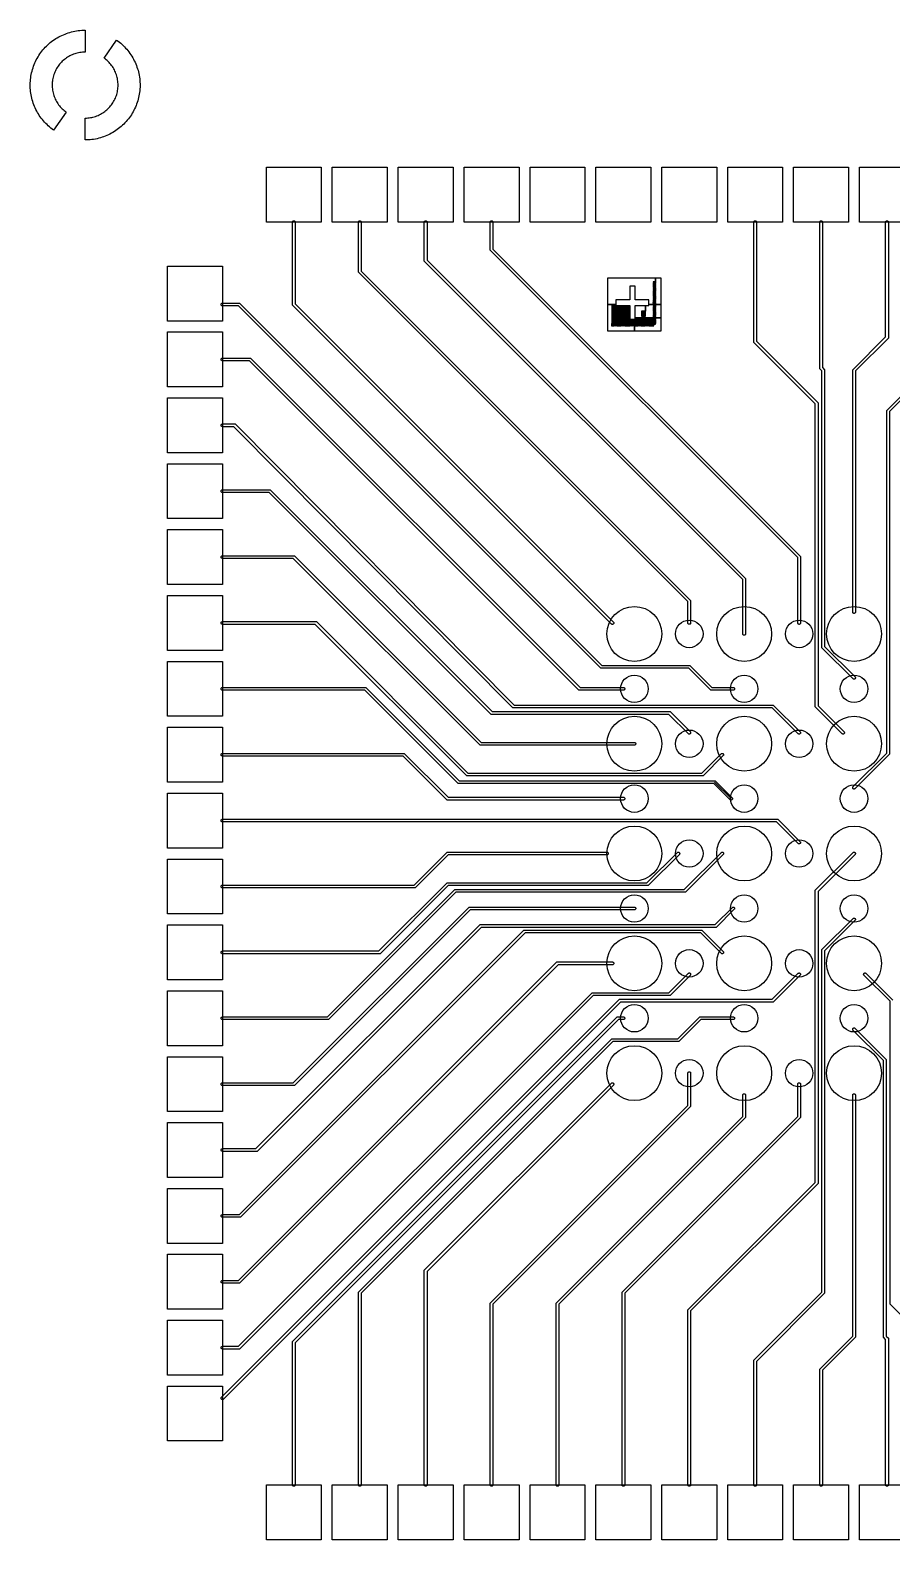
# Model space of a CAD drawing. Extents: x -17000 to 83000, y -61000 to 39000.
# Drawn here: x 43500 to 51344, y -46250 to -32501 of the extents above; entities that cross this region are included whole.
import ezdxf

# ---------------------------------------------------------------- set-up
doc = ezdxf.new("R2010")
doc.units = 0
doc.layers.add('Central Electrodes', color=2, linetype='CONTINUOUS')

# ---------------------------------------------------------------- blocks, each defined once
blk = doc.blocks.new('Half_moon_alignment1')
at = {"layer": 'Central Electrodes'}
for points in [[(-286.79, -409.58), (-299.5, -400.5), (-311.75, -391), (-324, -381), (-335.75, -370.75), (-347, -360), (-358, -349), (-368.75, -337.5), (-379.25, -326), (-389.25, -314), (-398.75, -301.5), (-408, -289), (-417, -276), (-425.25, -263), (-433.25, -249.5), (-441, -236), (-448, -222), (-454.75, -208), (-461, -193.5), (-466.75, -179), (-472.25, -164.5), (-477.25, -149.5), (-481.5, -134.5), (-485.5, -119.5), (-489, -104.25), (-492, -89), (-494.5, -73.5), (-496.75, -58), (-498.25, -42.5), (-499.25, -27), (-500, -11.25), (-500, 4.25), (-499.75, 20), (-498.75, 35.5), (-497.5, 51), (-495.5, 66.5), (-493.25, 82), (-490.5, 97.5), (-487.25, 112.75), (-483.5, 127.75), (-479.25, 143), (-474.5, 157.75), (-469.25, 172.5), (-463.75, 187), (-457.75, 201.5), (-451, 215.75), (-444.25, 229.75), (-436.75, 243.5), (-429, 257), (-420.75, 270.25), (-412, 283.25), (-403, 296), (-393.5, 308.5), (-383.75, 320.5), (-373.5, 332.5), (-363, 344), (-352, 355), (-340.75, 366), (-329.25, 376.5), (-317.25, 386.5), (-305, 396.25), (-292.5, 405.5), (-279.75, 414.5), (-266.5, 423), (-253.25, 431.25), (-239.75, 438.75), (-225.75, 446), (-211.75, 453), (-197.5, 459.25), (-183, 465.25), (-168.5, 470.75), (-153.75, 475.75), (-138.75, 480.5), (-123.75, 484.5), (-108.5, 488), (-93.25, 491.25), (-77.75, 494), (-62.25, 496.25), (-46.75, 497.75), (-31.25, 499), (-15.5, 499.75), (0, 500), (0, 300), (-12, 299.75), (-24, 299), (-36, 297.75), (-48, 296.25), (-59.75, 294), (-71.5, 291.25), (-83.25, 288.25), (-94.75, 284.75), (-106.25, 280.75), (-117.25, 276.25), (-128.25, 271.25), (-139, 265.75), (-149.75, 260), (-160, 253.75), (-170, 247.25), (-179.75, 240.25), (-189.25, 232.75), (-198.5, 225), (-207.5, 216.75), (-216, 208.25), (-224.25, 199.5), (-232, 190.25), (-239.5, 180.75), (-246.5, 171), (-253.25, 161), (-259.5, 150.75), (-265.25, 140.25), (-270.75, 129.5), (-275.75, 118.5), (-280.25, 107.25), (-284.25, 96), (-288, 84.5), (-291, 72.75), (-293.75, 61), (-296, 49.25), (-297.75, 37.25), (-299, 25.25), (-299.75, 13.25), (-300, 1.25), (-299.75, -10.75), (-299.25, -22.75), (-298, -34.75), (-296.25, -46.75), (-294.25, -58.75), (-291.75, -70.5), (-288.5, -82), (-285, -93.5), (-281, -105), (-276.75, -116.25), (-271.75, -127.25), (-266.5, -138), (-260.75, -148.5), (-254.5, -159), (-248, -169), (-241, -178.75), (-233.5, -188.25), (-225.75, -197.5), (-217.75, -206.5), (-209.25, -215), (-200.5, -223.25), (-191.25, -231.25), (-181.75, -238.75), (-172.07, -245.75)], [(0, -500), (0, -300), (12, -299.75), (24, -299), (36, -297.75), (48, -296.25), (59.75, -294), (71.5, -291.25), (83.25, -288.25), (94.75, -284.75), (106.25, -280.75), (117.25, -276.25), (128.25, -271.25), (139, -265.75), (149.75, -260), (160, -253.75), (170, -247.25), (179.75, -240.25), (189.25, -232.75), (198.5, -225), (207.5, -216.75), (216, -208.25), (224.25, -199.5), (232, -190.25), (239.5, -180.75), (246.5, -171), (253.25, -161), (259.5, -150.75), (265.25, -140.25), (270.75, -129.5), (275.75, -118.5), (280.25, -107.25), (284.25, -96), (288, -84.5), (291, -72.75), (293.75, -61), (296, -49.25), (297.75, -37.25), (299, -25.25), (299.75, -13.25), (300, -1.25), (299.75, 10.75), (299.25, 22.75), (298, 34.75), (296.25, 46.75), (294.25, 58.75), (291.75, 70.5), (288.5, 82), (285, 93.5), (281, 105), (276.75, 116.25), (271.75, 127.25), (266.5, 138), (260.75, 148.5), (254.5, 159), (248, 169), (241, 178.75), (233.5, 188.25), (225.75, 197.5), (217.75, 206.5), (209.25, 215), (200.5, 223.25), (191.25, 231.25), (181.75, 238.75), (172.07, 245.75), (286.79, 409.58), (299.5, 400.5), (311.75, 391), (324, 381), (335.75, 370.75), (347, 360), (358, 349), (368.75, 337.5), (379.25, 326), (389.25, 314), (398.75, 301.5), (408, 289), (417, 276), (425.25, 263), (433.25, 249.5), (441, 236), (448, 222), (454.75, 208), (461, 193.5), (466.75, 179), (472.25, 164.5), (477.25, 149.5), (481.5, 134.5), (485.5, 119.5), (489, 104.25), (492, 89), (494.5, 73.5), (496.75, 58), (498.25, 42.5), (499.25, 27), (500, 11.25), (500, -4.25), (499.75, -20), (498.75, -35.5), (497.5, -51), (495.5, -66.5), (493.25, -82), (490.5, -97.5), (487.25, -112.75), (483.5, -127.75), (479.25, -143), (474.5, -157.75), (469.25, -172.5), (463.75, -187), (457.75, -201.5), (451, -215.75), (444.25, -229.75), (436.75, -243.5), (429, -257), (420.75, -270.25), (412, -283.25), (403, -296), (393.5, -308.5), (383.75, -320.5), (373.5, -332.5), (363, -344), (352, -355), (340.75, -366), (329.25, -376.5), (317.25, -386.5), (305, -396.25), (292.5, -405.5), (279.75, -414.5), (266.5, -423), (253.25, -431.25), (239.75, -438.75), (225.75, -446), (211.75, -453), (197.5, -459.25), (183, -465.25), (168.5, -470.75), (153.75, -475.75), (138.75, -480.5), (123.75, -484.5), (108.5, -488), (93.25, -491.25), (77.75, -494), (62.25, -496.25), (46.75, -497.75), (31.25, -499), (15.5, -499.75)]]:
    blk.add_lwpolyline(points, close=True, dxfattribs=at)
blk = doc.blocks.new('BIG_photolith_alignment1')
at = {"layer": 'Central Electrodes'}
for points in [[(-225, -17.5), (-225, 225), (210, 225), (210, 190), (190, 190), (190, 185), (210, 185), (210, 180.5), (190, 180.5), (190, 175.5), (210, 175.5), (210, 171), (190, 171), (190, 166), (210, 166), (210, 161.5), (190, 161.5), (190, 156.5), (210, 156.5), (210, 152), (190, 152), (190, 147), (210, 147), (210, 142.5), (190, 142.5), (190, 137.5), (210, 137.5), (210, 133), (190, 133), (190, 128), (210, 128), (210, 123.5), (190, 123.5), (190, 118.5), (210, 118.5), (210, 114), (190, 114), (190, 109), (210, 109), (210, 104.5), (190, 104.5), (190, 99.5), (210, 99.5), (210, 95), (190, 95), (190, 90), (210, 90), (210, 85.5), (190, 85.5), (190, 80.5), (210, 80.5), (210, 76), (190, 76), (190, 71), (210, 71), (210, 66.5), (190, 66.5), (190, 61.5), (210, 61.5), (210, 57), (190, 57), (190, 52), (210, 52), (210, 47.5), (190, 47.5), (190, 42.5), (210, 42.5), (210, 38), (190, 38), (190, 33), (210, 33), (210, 28.5), (190, 28.5), (190, 23.5), (210, 23.5), (210, 19), (190, 19), (190, 14), (210, 14), (210, 9.5), (190, 9.5), (190, 4.5), (210, 4.5), (210, 0), (185, 0), (185, -5), (210, -5), (210, -9.5), (190, -9.5), (190, -14.5), (210, -14.5), (210, 225), (260, 225), (260, -17.5), (150, -17.5), (150, 25), (25, 25), (25, 150), (-25, 150), (-25, 25), (-150, 25), (-150, -17.5)], [(-225, -260), (-225, -17.5), (-185, -17.5), (-185, -190), (-190, -190), (-190, -210), (-185, -210), (-185, -17.5), (-175.5, -17.5), (-175.5, -190), (-180.5, -190), (-180.5, -210), (-175.5, -210), (-175.5, -17.5), (-166, -17.5), (-166, -190), (-171, -190), (-171, -210), (-166, -210), (-166, -17.5), (-156.5, -17.5), (-156.5, -190), (-161.5, -190), (-161.5, -210), (-156.5, -210), (-156.5, -17.5), (-150, -17.5), (-150, -25), (-147, -25), (-147, -190), (-152, -190), (-152, -210), (-147, -210), (-147, -25), (-137.5, -25), (-137.5, -190), (-142.5, -190), (-142.5, -210), (-137.5, -210), (-137.5, -25), (-128, -25), (-128, -190), (-133, -190), (-133, -210), (-128, -210), (-128, -25), (-118.5, -25), (-118.5, -190), (-123.5, -190), (-123.5, -210), (-118.5, -210), (-118.5, -25), (-109, -25), (-109, -190), (-114, -190), (-114, -210), (-109, -210), (-109, -25), (-99.5, -25), (-99.5, -190), (-104.5, -190), (-104.5, -210), (-99.5, -210), (-99.5, -25), (-90, -25), (-90, -190), (-95, -190), (-95, -210), (-90, -210), (-90, -25), (-80.5, -25), (-80.5, -190), (-85.5, -190), (-85.5, -210), (-80.5, -210), (-80.5, -25), (-71, -25), (-71, -190), (-76, -190), (-76, -210), (-71, -210), (-71, -25), (-61.5, -25), (-61.5, -190), (-66.5, -190), (-66.5, -210), (-61.5, -210), (-61.5, -25), (-52, -25), (-52, -190), (-57, -190), (-57, -210), (-52, -210), (-52, -25), (-42.5, -25), (-42.5, -190), (-47.5, -190), (-47.5, -210), (-42.5, -210), (-42.5, -25), (-33, -25), (-33, -190), (-38, -190), (-38, -210), (-33, -210), (-33, -25), (-25, -25), (-25, -150), (-23.5, -150), (-23.5, -190), (-28.5, -190), (-28.5, -210), (-23.5, -210), (-23.5, -150), (-14, -150), (-14, -190), (-19, -190), (-19, -210), (-14, -210), (-14, -150), (-4.5, -150), (-4.5, -190), (-9.5, -190), (-9.5, -210), (-4.5, -210), (-4.5, -150), (5, -150), (5, -185), (0, -185), (0, -210), (5, -210), (5, -150), (14.5, -150), (14.5, -190), (9.5, -190), (9.5, -210), (14.5, -210), (14.5, -150), (17.5, -150), (17.5, -260)], [(25, -138.75), (25, -25), (117.5, -25), (117.5, -77.5), (82.5, -77.5), (82.5, -122.5), (117.5, -122.5), (117.5, -25), (150, -25), (150, -17.5), (210, -17.5), (210, -19), (190, -19), (190, -24), (210, -24), (210, -28.5), (190, -28.5), (190, -33.5), (210, -33.5), (210, -38), (190, -38), (190, -43), (210, -43), (210, -47.5), (190, -47.5), (190, -52.5), (210, -52.5), (210, -57), (190, -57), (190, -62), (210, -62), (210, -66.5), (190, -66.5), (190, -71.5), (210, -71.5), (210, -76), (190, -76), (190, -81), (210, -81), (210, -85.5), (190, -85.5), (190, -90.5), (210, -90.5), (210, -95), (190, -95), (190, -100), (210, -100), (210, -104.5), (190, -104.5), (190, -109.5), (210, -109.5), (210, -114), (190, -114), (190, -119), (210, -119), (210, -123.5), (190, -123.5), (190, -128.5), (210, -128.5), (210, -133), (190, -133), (190, -138), (210, -138), (210, -17.5), (260, -17.5), (260, -138.75)], [(92.5, -117.5), (87.5, -112.5), (87.5, -87.5), (92.5, -82.5), (107.5, -82.5), (112.5, -87.5), (112.5, -112.5), (107.5, -117.5), (92.5, -117.5), (92.5, -110), (95, -112.5), (105, -112.5), (107.5, -110), (107.5, -90), (105, -87.5), (95, -87.5), (92.5, -90)], [(17.5, -260), (17.5, -150), (24, -150), (24, -190), (19, -190), (19, -210), (24, -210), (24, -150), (25, -150), (25, -138.75), (33.5, -138.75), (33.5, -190), (28.5, -190), (28.5, -210), (33.5, -210), (33.5, -138.75), (43, -138.75), (43, -190), (38, -190), (38, -210), (43, -210), (43, -138.75), (52.5, -138.75), (52.5, -190), (47.5, -190), (47.5, -210), (52.5, -210), (52.5, -138.75), (62, -138.75), (62, -190), (57, -190), (57, -210), (62, -210), (62, -138.75), (71.5, -138.75), (71.5, -190), (66.5, -190), (66.5, -210), (71.5, -210), (71.5, -138.75), (81, -138.75), (81, -190), (76, -190), (76, -210), (81, -210), (81, -138.75), (90.5, -138.75), (90.5, -190), (85.5, -190), (85.5, -210), (90.5, -210), (90.5, -138.75), (100, -138.75), (100, -190), (95, -190), (95, -210), (100, -210), (100, -138.75), (109.5, -138.75), (109.5, -190), (104.5, -190), (104.5, -210), (109.5, -210), (109.5, -138.75), (119, -138.75), (119, -190), (114, -190), (114, -210), (119, -210), (119, -138.75), (128.5, -138.75), (128.5, -190), (123.5, -190), (123.5, -210), (128.5, -210), (128.5, -138.75), (138, -138.75), (138, -190), (133, -190), (133, -210), (138, -210), (138, -138.75), (147.5, -138.75), (147.5, -190), (142.5, -190), (142.5, -210), (147.5, -210), (147.5, -138.75), (157, -138.75), (157, -190), (152, -190), (152, -210), (157, -210), (157, -138.75), (166.5, -138.75), (166.5, -190), (161.5, -190), (161.5, -210), (166.5, -210), (166.5, -138.75), (176, -138.75), (176, -190), (171, -190), (171, -210), (176, -210), (176, -138.75), (185.5, -138.75), (185.5, -190), (180.5, -190), (180.5, -210), (185.5, -210), (185.5, -138.75), (210, -138.75), (210, -142.5), (190, -142.5), (190, -147.5), (210, -147.5), (210, -152), (190, -152), (190, -157), (210, -157), (210, -161.5), (190, -161.5), (190, -166.5), (210, -166.5), (210, -171), (190, -171), (190, -176), (210, -176), (210, -180.5), (190, -180.5), (190, -185.5), (210, -185.5), (210, -190), (190, -190), (190, -210), (195, -210), (195, -195), (210, -195), (210, -138.75), (260, -138.75), (260, -260)]]:
    blk.add_lwpolyline(points, close=True, dxfattribs=at)

msp = doc.modelspace()

# ---------------------------------------------------------------- linework, layer by layer
at = {"layer": 'Central Electrodes'}
for points in [[(45650, -34250), (45650, -33750), (46150, -33750), (46150, -34250)], [(46250, -34250), (46250, -33750), (46750, -33750), (46750, -34250)], [(46850, -34250), (46850, -33750), (47350, -33750), (47350, -34250)], [(47450, -34250), (47450, -33750), (47950, -33750), (47950, -34250)], [(48050, -34250), (48050, -33750), (48550, -33750), (48550, -34250)], [(48650, -34250), (48650, -33750), (49150, -33750), (49150, -34250)], [(49250, -34250), (49250, -33750), (49750, -33750), (49750, -34250)], [(49850, -34250), (49850, -33750), (50350, -33750), (50350, -34250)], [(50450, -34250), (50450, -33750), (50950, -33750), (50950, -34250)], [(51050, -34250), (51050, -33750), (51550, -33750), (51550, -34250)], [(48798.769, -37912.5), (48796.354, -37912.02), (48794.079, -37911.078), (48792.032, -37909.71), (45887.508, -35005.186), (45887.5, -34248.77), (45887.98, -34246.355), (45888.923, -34244.08), (45890.291, -34242.033), (45892.032, -34240.292), (45894.079, -34238.924), (45896.354, -34237.981), (45898.769, -34237.501), (45901.231, -34237.501), (45903.646, -34237.981), (45905.921, -34238.924), (45907.968, -34240.292), (45909.709, -34242.033), (45911.077, -34244.08), (45912.02, -34246.355), (45912.5, -34248.77), (45912.508, -34994.83), (48809.71, -37892.032), (48811.078, -37894.079), (48812.02, -37896.354), (48812.5, -37898.769), (48812.5, -37901.231), (48812.02, -37903.646), (48811.077, -37905.921), (48809.709, -37907.968), (48807.968, -37909.709), (48805.921, -37911.077), (48803.646, -37912.02), (48801.231, -37912.5)], [(49498.769, -37912.467), (49496.354, -37911.987), (49494.079, -37911.044), (49492.032, -37909.676), (49490.291, -37907.935), (49488.923, -37905.888), (49487.98, -37903.613), (49487.5, -37901.198), (49487.5, -37705.178), (46487.5, -34705.178), (46487.5, -34248.769), (46487.98, -34246.354), (46488.923, -34244.079), (46490.291, -34242.032), (46492.032, -34240.291), (46494.079, -34238.923), (46496.354, -34237.98), (46498.769, -34237.5), (46501.231, -34237.5), (46503.646, -34237.98), (46505.921, -34238.923), (46507.968, -34240.291), (46509.709, -34242.032), (46511.077, -34244.079), (46512.02, -34246.354), (46512.5, -34248.769), (46512.5, -34694.822), (49512.5, -37694.822), (49512.5, -37901.198), (49512.02, -37903.613), (49511.077, -37905.888), (49509.709, -37907.935), (49507.968, -37909.676), (49505.921, -37911.044), (49503.646, -37911.987), (49501.231, -37912.467)], [(49998.769, -38012.415), (49996.354, -38011.935), (49994.079, -38010.992), (49992.032, -38009.624), (49990.291, -38007.883), (49988.923, -38005.836), (49987.98, -38003.561), (49987.5, -38001.146), (49987.5, -37505.184), (47087.5, -34605.178), (47087.5, -34248.769), (47087.98, -34246.354), (47088.923, -34244.079), (47090.291, -34242.032), (47092.032, -34240.291), (47094.079, -34238.923), (47096.354, -34237.98), (47098.769, -34237.5), (47101.231, -34237.5), (47103.646, -34237.98), (47105.921, -34238.923), (47107.968, -34240.291), (47109.709, -34242.032), (47111.077, -34244.079), (47112.02, -34246.354), (47112.5, -34248.769), (47112.5, -34594.822), (50012.5, -37494.828), (50012.5, -38001.146), (50012.02, -38003.561), (50011.077, -38005.836), (50009.709, -38007.883), (50007.968, -38009.624), (50005.921, -38010.992), (50003.646, -38011.935), (50001.231, -38012.415)], [(50498.769, -37912.5), (50496.354, -37912.02), (50494.079, -37911.077), (50492.032, -37909.709), (50490.291, -37907.968), (50488.923, -37905.921), (50487.98, -37903.646), (50487.5, -37901.231), (50487.5, -37305.178), (47687.5, -34505.178), (47687.5, -34248.769), (47687.98, -34246.354), (47688.923, -34244.079), (47690.291, -34242.032), (47692.032, -34240.291), (47694.079, -34238.923), (47696.354, -34237.98), (47698.769, -34237.5), (47701.231, -34237.5), (47703.646, -34237.98), (47705.921, -34238.923), (47707.968, -34240.291), (47709.709, -34242.032), (47711.077, -34244.079), (47712.02, -34246.354), (47712.5, -34248.769), (47712.5, -34494.822), (50512.5, -37294.822), (50512.5, -37901.231), (50512.02, -37903.646), (50511.077, -37905.921), (50509.709, -37907.968), (50507.968, -37909.709), (50505.921, -37911.077), (50503.646, -37912.02), (50501.231, -37912.5)], [(50898.769, -38912.5), (50896.354, -38912.02), (50894.079, -38911.078), (50892.032, -38909.71), (50647.5, -38665.178), (50647.499, -35905.177), (50087.5, -35345.174), (50087.501, -34248.769), (50087.981, -34246.354), (50088.924, -34244.079), (50090.292, -34242.032), (50092.033, -34240.291), (50094.08, -34238.923), (50096.355, -34237.98), (50098.77, -34237.5), (50101.232, -34237.5), (50103.647, -34237.98), (50105.922, -34238.923), (50107.969, -34240.291), (50109.71, -34242.032), (50111.078, -34244.079), (50112.021, -34246.354), (50112.501, -34248.769), (50112.5, -35334.818), (50672.499, -35894.821), (50672.5, -38654.822), (50909.71, -38892.032), (50911.078, -38894.079), (50912.02, -38896.354), (50912.5, -38898.769), (50912.5, -38901.231), (50912.02, -38903.646), (50911.077, -38905.921), (50909.709, -38907.968), (50907.968, -38909.709), (50905.921, -38911.077), (50903.646, -38912.02), (50901.231, -38912.5)], [(50998.769, -38412.5), (50996.354, -38412.02), (50994.079, -38411.078), (50992.032, -38409.71), (50707.5, -38125.178), (50707.5, -35605.178), (50687.5, -35585.178), (50687.5, -34248.769), (50687.98, -34246.354), (50688.923, -34244.079), (50690.291, -34242.032), (50692.032, -34240.291), (50694.079, -34238.923), (50696.354, -34237.98), (50698.769, -34237.5), (50701.231, -34237.5), (50703.646, -34237.98), (50705.921, -34238.923), (50707.968, -34240.291), (50709.709, -34242.032), (50711.077, -34244.079), (50712.02, -34246.354), (50712.5, -34248.769), (50712.5, -35574.822), (50732.5, -35594.822), (50732.5, -38114.822), (51009.71, -38392.032), (51011.078, -38394.079), (51012.02, -38396.354), (51012.5, -38398.769), (51012.5, -38401.231), (51012.02, -38403.646), (51011.077, -38405.921), (51009.709, -38407.968), (51007.968, -38409.709), (51005.921, -38411.077), (51003.646, -38412.02), (51001.231, -38412.5)], [(50998.769, -37812.5), (50996.354, -37812.02), (50994.079, -37811.077), (50992.032, -37809.709), (50990.291, -37807.968), (50988.923, -37805.921), (50987.98, -37803.646), (50987.5, -37801.231), (50987.5, -35594.822), (51287.5, -35294.822), (51287.5, -34248.769), (51287.98, -34246.354), (51288.923, -34244.079), (51290.291, -34242.032), (51292.032, -34240.291), (51294.079, -34238.923), (51296.354, -34237.98), (51298.769, -34237.5), (51301.231, -34237.5), (51303.646, -34237.98), (51305.921, -34238.923), (51307.968, -34240.291), (51309.709, -34242.032), (51311.077, -34244.079), (51312.02, -34246.354), (51312.5, -34248.769), (51312.5, -35305.178), (51012.5, -35605.178), (51012.5, -37801.231), (51012.02, -37803.646), (51011.077, -37805.921), (51009.709, -37807.968), (51007.968, -37809.709), (51005.921, -37811.077), (51003.646, -37812.02), (51001.231, -37812.5)], [(44750, -35150), (44750, -34650), (45250, -34650), (45250, -35150)], [(49694.822, -38512.5), (49494.822, -38312.5), (48694.822, -38312.5), (45394.822, -35012.5), (45248.769, -35012.5), (45246.354, -35012.02), (45244.079, -35011.077), (45242.032, -35009.709), (45240.291, -35007.968), (45238.923, -35005.921), (45237.98, -35003.646), (45237.5, -35001.231), (45237.5, -34998.769), (45237.98, -34996.354), (45238.923, -34994.079), (45240.291, -34992.032), (45242.032, -34990.291), (45244.079, -34988.923), (45246.354, -34987.98), (45248.769, -34987.5), (45405.178, -34987.5), (48705.178, -38287.5), (49505.178, -38287.5), (49705.178, -38487.5), (49901.231, -38487.5), (49903.646, -38487.98), (49905.921, -38488.923), (49907.968, -38490.291), (49909.709, -38492.032), (49911.077, -38494.079), (49912.02, -38496.354), (49912.5, -38498.769), (49912.5, -38501.231), (49912.02, -38503.646), (49911.077, -38505.921), (49909.709, -38507.968), (49907.968, -38509.709), (49905.921, -38511.077), (49903.646, -38512.02), (49901.231, -38512.5)], [(44750, -35750), (44750, -35250), (45250, -35250), (45250, -35750)], [(48494.822, -38512.5), (45494.822, -35512.5), (45248.769, -35512.5), (45246.354, -35512.02), (45244.079, -35511.077), (45242.032, -35509.709), (45240.291, -35507.968), (45238.923, -35505.921), (45237.98, -35503.646), (45237.5, -35501.231), (45237.5, -35498.769), (45237.98, -35496.354), (45238.923, -35494.079), (45240.291, -35492.032), (45242.032, -35490.291), (45244.079, -35488.923), (45246.354, -35487.98), (45248.769, -35487.5), (45505.178, -35487.5), (48505.178, -38487.5), (48901.231, -38487.5), (48903.646, -38487.98), (48905.921, -38488.923), (48907.968, -38490.291), (48909.709, -38492.032), (48911.077, -38494.079), (48912.02, -38496.354), (48912.5, -38498.769), (48912.5, -38501.231), (48912.02, -38503.646), (48911.077, -38505.921), (48909.709, -38507.968), (48907.968, -38509.709), (48905.921, -38511.077), (48903.646, -38512.02), (48901.231, -38512.5)], [(44750, -36350), (44750, -35850), (45250, -35850), (45250, -36350)], [(50498.769, -38912.5), (50496.354, -38912.02), (50494.079, -38911.078), (50492.032, -38909.71), (50254.822, -38672.5), (47894.794, -38672.5), (45354.794, -36112.5), (45248.769, -36112.5), (45246.354, -36112.02), (45244.079, -36111.077), (45242.032, -36109.709), (45240.291, -36107.968), (45238.923, -36105.921), (45237.98, -36103.646), (45237.5, -36101.231), (45237.5, -36098.769), (45237.98, -36096.354), (45238.923, -36094.079), (45240.291, -36092.032), (45242.032, -36090.291), (45244.079, -36088.923), (45246.354, -36087.98), (45248.769, -36087.5), (45365.206, -36087.5), (47905.206, -38647.5), (50265.178, -38647.5), (50509.71, -38892.032), (50511.078, -38894.079), (50512.02, -38896.354), (50512.5, -38898.769), (50512.5, -38901.231), (50512.02, -38903.646), (50511.077, -38905.921), (50509.709, -38907.968), (50507.968, -38909.709), (50505.921, -38911.077), (50503.646, -38912.02), (50501.231, -38912.5)], [(44750, -36950), (44750, -36450), (45250, -36450), (45250, -36950)], [(49498.769, -38912.5), (49496.354, -38912.02), (49494.079, -38911.078), (49492.032, -38909.71), (49314.822, -38732.5), (47694.822, -38732.5), (45674.822, -36712.5), (45248.769, -36712.5), (45246.354, -36712.02), (45244.079, -36711.077), (45242.032, -36709.709), (45240.291, -36707.968), (45238.923, -36705.921), (45237.98, -36703.646), (45237.5, -36701.231), (45237.5, -36698.769), (45237.98, -36696.354), (45238.923, -36694.079), (45240.291, -36692.032), (45242.032, -36690.291), (45244.079, -36688.923), (45246.354, -36687.98), (45248.769, -36687.5), (45685.178, -36687.5), (47705.178, -38707.5), (49325.178, -38707.5), (49509.71, -38892.032), (49511.078, -38894.079), (49512.02, -38896.354), (49512.5, -38898.769), (49512.5, -38901.231), (49512.02, -38903.646), (49511.077, -38905.921), (49509.709, -38907.968), (49507.968, -38909.709), (49505.921, -38911.077), (49503.646, -38912.02), (49501.231, -38912.5)], [(44750, -37550), (44750, -37050), (45250, -37050), (45250, -37550)], [(47594.822, -39012.5), (45894.822, -37312.5), (45248.769, -37312.5), (45246.354, -37312.02), (45244.079, -37311.077), (45242.032, -37309.709), (45240.291, -37307.968), (45238.923, -37305.921), (45237.98, -37303.646), (45237.5, -37301.231), (45237.5, -37298.769), (45237.98, -37296.354), (45238.923, -37294.079), (45240.291, -37292.032), (45242.032, -37290.291), (45244.079, -37288.923), (45246.354, -37287.98), (45248.769, -37287.5), (45905.178, -37287.5), (47605.178, -38987.5), (49001.231, -38987.5), (49003.646, -38987.98), (49005.921, -38988.923), (49007.968, -38990.291), (49009.709, -38992.032), (49011.077, -38994.079), (49012.02, -38996.354), (49012.5, -38998.769), (49012.5, -39001.231), (49012.02, -39003.646), (49011.077, -39005.921), (49009.709, -39007.968), (49007.968, -39009.709), (49005.921, -39011.077), (49003.646, -39012.02), (49001.231, -39012.5)], [(44750, -38150), (44750, -37650), (45250, -37650), (45250, -38150)], [(47474.822, -39292.5), (46094.822, -37912.5), (45248.769, -37912.5), (45246.354, -37912.02), (45244.079, -37911.077), (45242.032, -37909.709), (45240.291, -37907.968), (45238.923, -37905.921), (45237.98, -37903.646), (45237.5, -37901.231), (45237.5, -37898.769), (45237.98, -37896.354), (45238.923, -37894.079), (45240.291, -37892.032), (45242.032, -37890.291), (45244.079, -37888.923), (45246.354, -37887.98), (45248.769, -37887.5), (46105.178, -37887.5), (47485.178, -39267.5), (49614.822, -39267.5), (49792.032, -39090.29), (49794.079, -39088.922), (49796.354, -39087.98), (49798.769, -39087.5), (49801.231, -39087.5), (49803.646, -39087.98), (49805.921, -39088.923), (49807.968, -39090.291), (49809.709, -39092.032), (49811.077, -39094.079), (49812.02, -39096.354), (49812.5, -39098.769), (49812.5, -39101.231), (49812.02, -39103.646), (49811.078, -39105.921), (49809.71, -39107.968), (49625.178, -39292.5)], [(44750, -38750), (44750, -38250), (45250, -38250), (45250, -38750)], [(49878.769, -39512.5), (49876.354, -39512.02), (49874.079, -39511.078), (49872.032, -39509.71), (49724.822, -39362.5), (47394.822, -39362.5), (46544.822, -38512.5), (45248.769, -38512.5), (45246.354, -38512.02), (45244.079, -38511.077), (45242.032, -38509.709), (45240.291, -38507.968), (45238.923, -38505.921), (45237.98, -38503.646), (45237.5, -38501.231), (45237.5, -38498.769), (45237.98, -38496.354), (45238.923, -38494.079), (45240.291, -38492.032), (45242.032, -38490.291), (45244.079, -38488.923), (45246.354, -38487.98), (45248.769, -38487.5), (46555.178, -38487.5), (47405.178, -39337.5), (49735.178, -39337.5), (49889.71, -39492.032), (49891.078, -39494.079), (49892.02, -39496.354), (49892.5, -39498.769), (49892.5, -39501.231), (49892.02, -39503.646), (49891.077, -39505.921), (49889.709, -39507.968), (49887.968, -39509.709), (49885.921, -39511.077), (49883.646, -39512.02), (49881.231, -39512.5)], [(44750, -39350), (44750, -38850), (45250, -38850), (45250, -39350)], [(47294.822, -39512.5), (46894.822, -39112.5), (45248.769, -39112.5), (45246.354, -39112.02), (45244.079, -39111.077), (45242.032, -39109.709), (45240.291, -39107.968), (45238.923, -39105.921), (45237.98, -39103.646), (45237.5, -39101.231), (45237.5, -39098.769), (45237.98, -39096.354), (45238.923, -39094.079), (45240.291, -39092.032), (45242.032, -39090.291), (45244.079, -39088.923), (45246.354, -39087.98), (45248.769, -39087.5), (46905.178, -39087.5), (47305.178, -39487.5), (48901.231, -39487.5), (48903.646, -39487.98), (48905.921, -39488.923), (48907.968, -39490.291), (48909.709, -39492.032), (48911.077, -39494.079), (48912.02, -39496.354), (48912.5, -39498.769), (48912.5, -39501.231), (48912.02, -39503.646), (48911.077, -39505.921), (48909.709, -39507.968), (48907.968, -39509.709), (48905.921, -39511.077), (48903.646, -39512.02), (48901.231, -39512.5)], [(44750, -39950), (44750, -39450), (45250, -39450), (45250, -39950)], [(50498.769, -39912.5), (50496.354, -39912.02), (50494.079, -39911.078), (50492.032, -39909.71), (50294.822, -39712.5), (45248.769, -39712.5), (45246.354, -39712.02), (45244.079, -39711.077), (45242.032, -39709.709), (45240.291, -39707.968), (45238.923, -39705.921), (45237.98, -39703.646), (45237.5, -39701.231), (45237.5, -39698.769), (45237.98, -39696.354), (45238.923, -39694.079), (45240.291, -39692.032), (45242.032, -39690.291), (45244.079, -39688.923), (45246.354, -39687.98), (45248.769, -39687.5), (50305.178, -39687.5), (50509.71, -39892.032), (50511.078, -39894.079), (50512.02, -39896.354), (50512.5, -39898.769), (50512.5, -39901.231), (50512.02, -39903.646), (50511.077, -39905.921), (50509.709, -39907.968), (50507.968, -39909.709), (50505.921, -39911.077), (50503.646, -39912.02), (50501.231, -39912.5)], [(45248.769, -40312.5), (45246.354, -40312.02), (45244.079, -40311.077), (45242.032, -40309.709), (45240.291, -40307.968), (45238.923, -40305.921), (45237.98, -40303.646), (45237.5, -40301.231), (45237.5, -40298.769), (45237.98, -40296.354), (45238.923, -40294.079), (45240.291, -40292.032), (45242.032, -40290.291), (45244.079, -40288.923), (45246.354, -40287.98), (45248.769, -40287.5), (46994.822, -40287.5), (47294.822, -39987.5), (48751.231, -39987.5), (48753.646, -39987.98), (48755.921, -39988.923), (48757.968, -39990.291), (48759.709, -39992.032), (48761.077, -39994.079), (48762.02, -39996.354), (48762.5, -39998.769), (48762.5, -40001.231), (48762.02, -40003.646), (48761.077, -40005.921), (48759.709, -40007.968), (48757.968, -40009.709), (48755.921, -40011.077), (48753.646, -40012.02), (48751.231, -40012.5), (47305.178, -40012.5), (47005.178, -40312.5)], [(45248.769, -40912.5), (45246.354, -40912.02), (45244.079, -40911.077), (45242.032, -40909.709), (45240.291, -40907.968), (45238.923, -40905.921), (45237.98, -40903.646), (45237.5, -40901.231), (45237.5, -40898.769), (45237.98, -40896.354), (45238.923, -40894.079), (45240.291, -40892.032), (45242.032, -40890.291), (45244.079, -40888.923), (45246.354, -40887.98), (45248.769, -40887.5), (46674.822, -40887.5), (47294.822, -40267.5), (49114.822, -40267.5), (49392.032, -39990.29), (49394.079, -39988.922), (49396.354, -39987.98), (49398.769, -39987.5), (49401.231, -39987.5), (49403.646, -39987.98), (49405.921, -39988.923), (49407.968, -39990.291), (49409.709, -39992.032), (49411.077, -39994.079), (49412.02, -39996.354), (49412.5, -39998.769), (49412.5, -40001.231), (49412.02, -40003.646), (49411.078, -40005.921), (49409.71, -40007.968), (49125.178, -40292.5), (47305.178, -40292.5), (46685.178, -40912.5)], [(45248.769, -41512.5), (45246.354, -41512.02), (45244.079, -41511.077), (45242.032, -41509.709), (45240.291, -41507.968), (45238.923, -41505.921), (45237.98, -41503.646), (45237.5, -41501.231), (45237.5, -41498.769), (45237.98, -41496.354), (45238.923, -41494.079), (45240.291, -41492.032), (45242.032, -41490.291), (45244.079, -41488.923), (45246.354, -41487.98), (45248.769, -41487.5), (46204.822, -41487.5), (47364.822, -40327.5), (49454.822, -40327.5), (49792.032, -39990.29), (49794.079, -39988.922), (49796.354, -39987.98), (49798.769, -39987.5), (49801.231, -39987.5), (49803.646, -39987.98), (49805.921, -39988.923), (49807.968, -39990.291), (49809.709, -39992.032), (49811.077, -39994.079), (49812.02, -39996.354), (49812.5, -39998.769), (49812.5, -40001.231), (49812.02, -40003.646), (49811.078, -40005.921), (49809.71, -40007.968), (49465.178, -40352.5), (47375.178, -40352.5), (46215.178, -41512.5)], [(49498.769, -45762.5), (49496.354, -45762.02), (49494.079, -45761.077), (49492.032, -45759.709), (49490.291, -45757.968), (49488.923, -45755.921), (49487.98, -45753.646), (49487.5, -45751.231), (49487.5, -44154.822), (50647.5, -42994.822), (50647.5, -40334.822), (50992.032, -39990.29), (50994.079, -39988.922), (50996.354, -39987.98), (50998.769, -39987.5), (51001.231, -39987.5), (51003.646, -39987.98), (51005.921, -39988.923), (51007.968, -39990.291), (51009.709, -39992.032), (51011.077, -39994.079), (51012.02, -39996.354), (51012.5, -39998.769), (51012.5, -40001.231), (51012.02, -40003.646), (51011.078, -40005.921), (51009.71, -40007.968), (50672.5, -40345.178), (50672.5, -43005.178), (49512.5, -44165.178), (49512.5, -45751.231), (49512.02, -45753.646), (49511.077, -45755.921), (49509.709, -45757.968), (49507.968, -45759.709), (49505.921, -45761.077), (49503.646, -45762.02), (49501.231, -45762.5)], [(44750, -40550), (44750, -40050), (45250, -40050), (45250, -40550)], [(45248.769, -42112.5), (45246.354, -42112.02), (45244.079, -42111.077), (45242.032, -42109.709), (45240.291, -42107.968), (45238.923, -42105.921), (45237.98, -42103.646), (45237.5, -42101.231), (45237.5, -42098.769), (45237.98, -42096.354), (45238.923, -42094.079), (45240.291, -42092.032), (45242.032, -42090.291), (45244.079, -42088.923), (45246.354, -42087.98), (45248.769, -42087.5), (45894.822, -42087.5), (47494.822, -40487.5), (49001.231, -40487.5), (49003.646, -40487.98), (49005.921, -40488.923), (49007.968, -40490.291), (49009.709, -40492.032), (49011.077, -40494.079), (49012.02, -40496.354), (49012.5, -40498.769), (49012.5, -40501.231), (49012.02, -40503.646), (49011.077, -40505.921), (49009.709, -40507.968), (49007.968, -40509.709), (49005.921, -40511.077), (49003.646, -40512.02), (49001.231, -40512.5), (47505.178, -40512.5), (45905.178, -42112.5)], [(45248.769, -42712.5), (45246.354, -42712.02), (45244.079, -42711.077), (45242.032, -42709.709), (45240.291, -42707.968), (45238.923, -42705.921), (45237.98, -42703.646), (45237.5, -42701.231), (45237.5, -42698.769), (45237.98, -42696.354), (45238.923, -42694.079), (45240.291, -42692.032), (45242.032, -42690.291), (45244.079, -42688.923), (45246.354, -42687.98), (45248.769, -42687.5), (45554.822, -42687.5), (47594.822, -40647.5), (49734.822, -40647.5), (49892.032, -40490.29), (49894.079, -40488.922), (49896.354, -40487.98), (49898.769, -40487.5), (49901.231, -40487.5), (49903.646, -40487.98), (49905.921, -40488.923), (49907.968, -40490.291), (49909.709, -40492.032), (49911.077, -40494.079), (49912.02, -40496.354), (49912.5, -40498.769), (49912.5, -40501.231), (49912.02, -40503.646), (49911.078, -40505.921), (49909.71, -40507.968), (49745.178, -40672.5), (47605.178, -40672.5), (45565.178, -42712.5)], [(44750, -41150), (44750, -40650), (45250, -40650), (45250, -41150)], [(50098.769, -45762.5), (50096.354, -45762.02), (50094.079, -45761.077), (50092.032, -45759.709), (50090.291, -45757.968), (50088.923, -45755.921), (50087.98, -45753.646), (50087.5, -45751.231), (50087.5, -44614.822), (50707.5, -43994.822), (50707.5, -40874.822), (50992.032, -40590.29), (50994.079, -40588.922), (50996.354, -40587.98), (50998.769, -40587.5), (51001.231, -40587.5), (51003.646, -40587.98), (51005.921, -40588.923), (51007.968, -40590.291), (51009.709, -40592.032), (51011.077, -40594.079), (51012.02, -40596.354), (51012.5, -40598.769), (51012.5, -40601.231), (51012.02, -40603.646), (51011.078, -40605.921), (51009.71, -40607.968), (50732.5, -40885.178), (50732.5, -44005.178), (50112.5, -44625.178), (50112.5, -45751.231), (50112.02, -45753.646), (50111.077, -45755.921), (50109.709, -45757.968), (50107.968, -45759.709), (50105.921, -45761.077), (50103.646, -45762.02), (50101.231, -45762.5)], [(45248.769, -43312.5), (45246.354, -43312.02), (45244.079, -43311.077), (45242.032, -43309.709), (45240.291, -43307.968), (45238.923, -43305.921), (45237.98, -43303.646), (45237.5, -43301.231), (45237.5, -43298.769), (45237.98, -43296.354), (45238.923, -43294.079), (45240.291, -43292.032), (45242.032, -43290.291), (45244.079, -43288.923), (45246.354, -43287.98), (45248.769, -43287.5), (45404.822, -43287.5), (47994.822, -40697.5), (49615.178, -40697.5), (49809.71, -40892.032), (49811.078, -40894.079), (49812.02, -40896.354), (49812.5, -40898.769), (49812.5, -40901.231), (49812.02, -40903.646), (49811.077, -40905.921), (49809.709, -40907.968), (49807.968, -40909.709), (49805.921, -40911.077), (49803.646, -40912.02), (49801.231, -40912.5), (49798.769, -40912.5), (49796.354, -40912.02), (49794.079, -40911.078), (49792.032, -40909.71), (49604.822, -40722.5), (48005.178, -40722.5), (45415.178, -43312.5)], [(45248.769, -43912.5), (45246.354, -43912.02), (45244.079, -43911.077), (45242.032, -43909.709), (45240.291, -43907.968), (45238.923, -43905.921), (45237.98, -43903.646), (45237.5, -43901.231), (45237.5, -43898.769), (45237.98, -43896.354), (45238.923, -43894.079), (45240.291, -43892.032), (45242.032, -43890.291), (45244.079, -43888.923), (45246.354, -43887.98), (45248.769, -43887.5), (45394.822, -43887.5), (48294.822, -40987.5), (48801.231, -40987.5), (48803.646, -40987.98), (48805.921, -40988.923), (48807.968, -40990.291), (48809.709, -40992.032), (48811.077, -40994.079), (48812.02, -40996.354), (48812.5, -40998.769), (48812.5, -41001.231), (48812.02, -41003.646), (48811.077, -41005.921), (48809.709, -41007.968), (48807.968, -41009.709), (48805.921, -41011.077), (48803.646, -41012.02), (48801.231, -41012.5), (48305.178, -41012.5), (45405.178, -43912.5)], [(45248.769, -44512.5), (45246.354, -44512.02), (45244.079, -44511.077), (45242.032, -44509.709), (45240.291, -44507.968), (45238.923, -44505.921), (45237.98, -44503.646), (45237.5, -44501.231), (45237.5, -44498.769), (45237.98, -44496.354), (45238.923, -44494.079), (45240.291, -44492.032), (45242.032, -44490.291), (45244.079, -44488.923), (45246.354, -44487.98), (45248.769, -44487.5), (45394.822, -44487.5), (48614.822, -41267.5), (49314.822, -41267.5), (49492.032, -41090.29), (49494.079, -41088.922), (49496.354, -41087.98), (49498.769, -41087.5), (49501.231, -41087.5), (49503.646, -41087.98), (49505.921, -41088.923), (49507.968, -41090.291), (49509.709, -41092.032), (49511.077, -41094.079), (49512.02, -41096.354), (49512.5, -41098.769), (49512.5, -41101.231), (49512.02, -41103.646), (49511.078, -41105.921), (49509.71, -41107.968), (49325.178, -41292.5), (48625.178, -41292.5), (45405.178, -44512.5)], [(45248.769, -44972.5), (45246.354, -44972.02), (45244.079, -44971.077), (45242.032, -44969.709), (45240.291, -44967.968), (45238.923, -44965.921), (45237.98, -44963.646), (45237.5, -44961.231), (45237.5, -44958.769), (45237.98, -44956.354), (45238.922, -44954.079), (45240.29, -44952.032), (48864.822, -41327.5), (50254.822, -41327.5), (50492.032, -41090.29), (50494.079, -41088.922), (50496.354, -41087.98), (50498.769, -41087.5), (50501.231, -41087.5), (50503.646, -41087.98), (50505.921, -41088.923), (50507.968, -41090.291), (50509.709, -41092.032), (50511.077, -41094.079), (50512.02, -41096.354), (50512.5, -41098.769), (50512.5, -41101.231), (50512.02, -41103.646), (50511.078, -41105.921), (50509.71, -41107.968), (50265.178, -41352.5), (48875.178, -41352.5), (45257.968, -44969.71), (45255.921, -44971.078), (45253.646, -44972.02), (45251.231, -44972.5)], [(44750, -41750), (44750, -41250), (45250, -41250), (45250, -41750)], [(45898.769, -45762.5), (45896.354, -45762.02), (45894.079, -45761.077), (45892.032, -45759.709), (45890.291, -45757.968), (45888.923, -45755.921), (45887.98, -45753.646), (45887.5, -45751.231), (45887.5, -44444.822), (48844.822, -41487.5), (48901.231, -41487.5), (48903.646, -41487.98), (48905.921, -41488.923), (48907.968, -41490.291), (48909.709, -41492.032), (48911.077, -41494.079), (48912.02, -41496.354), (48912.5, -41498.769), (48912.5, -41501.231), (48912.02, -41503.646), (48911.077, -41505.921), (48909.709, -41507.968), (48907.968, -41509.709), (48905.921, -41511.077), (48903.646, -41512.02), (48901.231, -41512.5), (48855.178, -41512.5), (45912.5, -44455.178), (45912.5, -45751.231), (45912.02, -45753.646), (45911.077, -45755.921), (45909.709, -45757.968), (45907.968, -45759.709), (45905.921, -45761.077), (45903.646, -45762.02), (45901.231, -45762.5)], [(46498.769, -45762.5), (46496.354, -45762.02), (46494.079, -45761.077), (46492.032, -45759.709), (46490.291, -45757.968), (46488.923, -45755.921), (46487.98, -45753.646), (46487.5, -45751.231), (46487.5, -43994.822), (48794.822, -41687.5), (49394.822, -41687.5), (49594.822, -41487.5), (49901.231, -41487.5), (49903.646, -41487.98), (49905.921, -41488.923), (49907.968, -41490.291), (49909.709, -41492.032), (49911.077, -41494.079), (49912.02, -41496.354), (49912.5, -41498.769), (49912.5, -41501.231), (49912.02, -41503.646), (49911.077, -41505.921), (49909.709, -41507.968), (49907.968, -41509.709), (49905.921, -41511.077), (49903.646, -41512.02), (49901.231, -41512.5), (49605.178, -41512.5), (49405.178, -41712.5), (48805.178, -41712.5), (46512.5, -44005.178), (46512.5, -45751.231), (46512.02, -45753.646), (46511.077, -45755.921), (46509.709, -45757.968), (46507.968, -45759.709), (46505.921, -45761.077), (46503.646, -45762.02), (46501.231, -45762.5)], [(51298.769, -45762.5), (51296.354, -45762.02), (51294.079, -45761.077), (51292.032, -45759.709), (51290.291, -45757.968), (51288.923, -45755.921), (51287.98, -45753.646), (51287.5, -45751.231), (51287.5, -44425.178), (51267.5, -44405.178), (51267.5, -41885.178), (50990.29, -41607.968), (50988.922, -41605.921), (50987.98, -41603.646), (50987.5, -41601.231), (50987.5, -41598.769), (50987.98, -41596.354), (50988.923, -41594.079), (50990.291, -41592.032), (50992.032, -41590.291), (50994.079, -41588.923), (50996.354, -41587.98), (50998.769, -41587.5), (51001.231, -41587.5), (51003.646, -41587.98), (51005.921, -41588.922), (51007.968, -41590.29), (51292.5, -41874.822), (51292.5, -44394.822), (51312.5, -44414.822), (51312.5, -45751.231), (51312.02, -45753.646), (51311.077, -45755.921), (51309.709, -45757.968), (51307.968, -45759.709), (51305.921, -45761.077), (51303.646, -45762.02), (51301.231, -45762.5)], [(44750, -42350), (44750, -41850), (45250, -41850), (45250, -42350)], [(47698.769, -45762.5), (47696.354, -45762.02), (47694.079, -45761.077), (47692.032, -45759.709), (47690.291, -45757.968), (47688.923, -45755.921), (47687.98, -45753.646), (47687.5, -45751.231), (47687.5, -44094.822), (49487.5, -42294.822), (49487.5, -41998.769), (49487.98, -41996.354), (49488.923, -41994.079), (49490.291, -41992.032), (49492.032, -41990.291), (49494.079, -41988.923), (49496.354, -41987.98), (49498.769, -41987.5), (49501.231, -41987.5), (49503.646, -41987.98), (49505.921, -41988.923), (49507.968, -41990.291), (49509.709, -41992.032), (49511.077, -41994.079), (49512.02, -41996.354), (49512.5, -41998.769), (49512.5, -42305.178), (47712.5, -44105.178), (47712.5, -45751.231), (47712.02, -45753.646), (47711.077, -45755.921), (47709.709, -45757.968), (47707.968, -45759.709), (47705.921, -45761.077), (47703.646, -45762.02), (47701.231, -45762.5)], [(47098.769, -45762.5), (47096.354, -45762.02), (47094.079, -45761.077), (47092.032, -45759.709), (47090.291, -45757.968), (47088.923, -45755.921), (47087.98, -45753.646), (47087.5, -45751.231), (47087.5, -43794.822), (48792.032, -42090.29), (48794.079, -42088.922), (48796.354, -42087.98), (48798.769, -42087.5), (48801.231, -42087.5), (48803.646, -42087.98), (48805.921, -42088.923), (48807.968, -42090.291), (48809.709, -42092.032), (48811.077, -42094.079), (48812.02, -42096.354), (48812.5, -42098.769), (48812.5, -42101.231), (48812.02, -42103.646), (48811.078, -42105.921), (48809.71, -42107.968), (47112.5, -43805.178), (47112.5, -45751.231), (47112.02, -45753.646), (47111.077, -45755.921), (47109.709, -45757.968), (47107.968, -45759.709), (47105.921, -45761.077), (47103.646, -45762.02), (47101.231, -45762.5)], [(48298.769, -45762.5), (48296.354, -45762.02), (48294.079, -45761.077), (48292.032, -45759.709), (48290.291, -45757.968), (48288.923, -45755.921), (48287.98, -45753.646), (48287.5, -45751.231), (48287.5, -44094.822), (49987.5, -42394.822), (49987.5, -42198.769), (49987.98, -42196.354), (49988.923, -42194.079), (49990.291, -42192.032), (49992.032, -42190.291), (49994.079, -42188.923), (49996.354, -42187.98), (49998.769, -42187.5), (50001.231, -42187.5), (50003.646, -42187.98), (50005.921, -42188.923), (50007.968, -42190.291), (50009.709, -42192.032), (50011.077, -42194.079), (50012.02, -42196.354), (50012.5, -42198.769), (50012.5, -42405.178), (48312.5, -44105.178), (48312.5, -45751.231), (48312.02, -45753.646), (48311.077, -45755.921), (48309.709, -45757.968), (48307.968, -45759.709), (48305.921, -45761.077), (48303.646, -45762.02), (48301.231, -45762.5)], [(48898.769, -45762.5), (48896.354, -45762.02), (48894.079, -45761.077), (48892.032, -45759.709), (48890.291, -45757.968), (48888.923, -45755.921), (48887.98, -45753.646), (48887.5, -45751.231), (48887.5, -43994.822), (50487.5, -42394.822), (50487.5, -42098.769), (50487.98, -42096.354), (50488.923, -42094.079), (50490.291, -42092.032), (50492.032, -42090.291), (50494.079, -42088.923), (50496.354, -42087.98), (50498.769, -42087.5), (50501.231, -42087.5), (50503.646, -42087.98), (50505.921, -42088.923), (50507.968, -42090.291), (50509.709, -42092.032), (50511.077, -42094.079), (50512.02, -42096.354), (50512.5, -42098.769), (50512.5, -42405.178), (48912.5, -44005.178), (48912.5, -45751.231), (48912.02, -45753.646), (48911.077, -45755.921), (48909.709, -45757.968), (48907.968, -45759.709), (48905.921, -45761.077), (48903.646, -45762.02), (48901.231, -45762.5)], [(50698.769, -45762.5), (50696.354, -45762.02), (50694.079, -45761.077), (50692.032, -45759.709), (50690.291, -45757.968), (50688.923, -45755.921), (50687.98, -45753.646), (50687.5, -45751.231), (50687.5, -44694.822), (50987.5, -44394.822), (50987.5, -42198.769), (50987.98, -42196.354), (50988.923, -42194.079), (50990.291, -42192.032), (50992.032, -42190.291), (50994.079, -42188.923), (50996.354, -42187.98), (50998.769, -42187.5), (51001.231, -42187.5), (51003.646, -42187.98), (51005.921, -42188.923), (51007.968, -42190.291), (51009.709, -42192.032), (51011.077, -42194.079), (51012.02, -42196.354), (51012.5, -42198.769), (51012.5, -44405.178), (50712.5, -44705.178), (50712.5, -45751.231), (50712.02, -45753.646), (50711.077, -45755.921), (50709.709, -45757.968), (50707.968, -45759.709), (50705.921, -45761.077), (50703.646, -45762.02), (50701.231, -45762.5)], [(44750, -42950), (44750, -42450), (45250, -42450), (45250, -42950)], [(44750, -43550), (44750, -43050), (45250, -43050), (45250, -43550)], [(44750, -44150), (44750, -43650), (45250, -43650), (45250, -44150)], [(44750, -44750), (44750, -44250), (45250, -44250), (45250, -44750)], [(44750, -45350), (44750, -44850), (45250, -44850), (45250, -45350)], [(45650, -46250), (45650, -45750), (46150, -45750), (46150, -46250)], [(46250, -46250), (46250, -45750), (46750, -45750), (46750, -46250)], [(46850, -46250), (46850, -45750), (47350, -45750), (47350, -46250)], [(47450, -46250), (47450, -45750), (47950, -45750), (47950, -46250)], [(48050, -46250), (48050, -45750), (48550, -45750), (48550, -46250)], [(48650, -46250), (48650, -45750), (49150, -45750), (49150, -46250)], [(49250, -46250), (49250, -45750), (49750, -45750), (49750, -46250)], [(49850, -46250), (49850, -45750), (50350, -45750), (50350, -46250)], [(50450, -46250), (50450, -45750), (50950, -45750), (50950, -46250)], [(51050, -46250), (51050, -45750), (51550, -45750), (51550, -46250)]]:
    msp.add_lwpolyline(points, close=True, dxfattribs=at)
for points in [[(51912.5, -35385.178), (51322.5, -35975.178), (51322.5, -39095.178), (51007.968, -39409.71), (51005.921, -39411.078), (51003.646, -39412.02), (51001.231, -39412.5), (50998.769, -39412.5), (50996.354, -39412.02), (50994.079, -39411.077), (50992.032, -39409.709), (50990.291, -39407.968), (50988.923, -39405.921), (50987.98, -39403.646), (50987.5, -39401.231), (50987.5, -39398.769), (50987.98, -39396.354), (50988.922, -39394.079), (50990.29, -39392.032), (51297.5, -39084.822), (51297.5, -35964.822), (51887.5, -35374.822)], [(49880, -39500), (49730, -39350)], [(51887.5, -44665.178), (51327.5, -44105.178), (51327.5, -41345.178), (51090.29, -41107.968), (51088.922, -41105.921), (51087.98, -41103.646), (51087.5, -41101.231), (51087.5, -41098.769), (51087.98, -41096.354), (51088.923, -41094.079), (51090.291, -41092.032), (51092.032, -41090.291), (51094.079, -41088.923), (51096.354, -41087.98), (51098.769, -41087.5), (51101.231, -41087.5), (51103.646, -41087.98), (51105.921, -41088.922), (51107.968, -41090.29), (51352.5, -41334.822)]]:
    msp.add_lwpolyline(points, dxfattribs=at)
for centre, radius in [((49000, -38000), 250), ((50000, -38000), 250), ((51000, -38000), 250), ((49500, -38000), 125), ((50500, -38000), 125), ((49000, -38500), 125), ((50000, -38500), 125), ((51000, -38500), 125), ((49000, -39000), 250), ((50000, -39000), 250), ((51000, -39000), 250), ((49500, -39000), 125), ((50500, -39000), 125), ((49000, -39500), 125), ((50000, -39500), 125), ((51000, -39500), 125), ((49000, -40000), 250), ((50000, -40000), 250), ((51000, -40000), 250), ((49500, -40000), 125), ((50500, -40000), 125), ((49000, -40500), 125), ((50000, -40500), 125), ((51000, -40500), 125), ((49000, -41000), 250), ((50000, -41000), 250), ((51000, -41000), 250), ((49500, -41000), 125), ((50500, -41000), 125), ((49000, -41500), 125), ((50000, -41500), 125), ((51000, -41500), 125), ((49000, -42000), 250), ((50000, -42000), 250), ((51000, -42000), 250), ((49500, -42000), 125), ((50500, -42000), 125)]:
    msp.add_circle(centre, radius, dxfattribs=at)

# ---------------------------------------------------------------- block references
for name, p in [('Half_moon_alignment1', (43999.594, -33001.466)), ('BIG_photolith_alignment1', (48982.5, -34982.5))]:
    msp.add_blockref(name, p)

doc.saveas('drawing.dxf')
